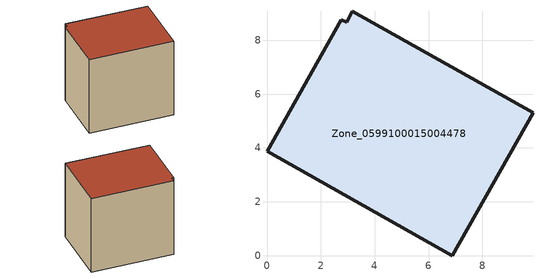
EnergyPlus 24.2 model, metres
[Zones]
Zone_0599100015004478
 floor ground (C_G): 2.95,8.67 3.17,9.07 9.88,5.3 6.89,0 0,3.88 2.76,8.77 z0.83
 wall outside (C_F): 0,3.88 6.89,0 9.88,5.3 3.17,9.07 2.95,8.67 2.76,8.77 0,3.88 z0.83:8.39
 roof outside (C_R): 3.17,9.07 2.95,8.67 2.76,8.77 0,3.88 6.89,0 9.88,5.3 z8.39
[BUILDING]
Pand.0599100015004478: North Axis=0; Terrain=City; Loads Convergence Tolerance Value=0.04; Temperature Convergence Tolerance Value=0.4; Solar Distribution=FullExterior; Maximum Number of Warmup Days=25; Minimum Number of Warmup Days=1
[Site:Location]
Rotterdam.The.Hague.AP_ZH_NLD Design_Conditions: Latitude=51.96; Longitude=4.45; Time Zone=1; Elevation=-4.5
[SITE:GROUNDTEMPERATURE:BUILDINGSURFACE]
18, 18, 18, 18, 18, 18, 18, 18, 18, 18, 18, 18
[MATERIAL] Thermal Absorptance=0.9; Solar Absorptance=0.7; Visible Absorptance=0.7
Name | Roughness | Thickness | Conductivity | Density | Specific Heat
G.TI.1946-1964 | MediumSmooth | 0.15 | 1 | 540 | 1210
F.TI.1946-1964 | Rough | 0.3 | 0.857143 | 1920 | 840
R.TI.1946-1964 | MediumRough | 0.2 | 0.277778 | 1500 | 1000
[CONSTRUCTION]
C_G: G.TI.1946-1964
C_F: F.TI.1946-1964
C_R: R.TI.1946-1964
[ZONE]
Zone_0599100015004478: Type=1; Multiplier=1; Ceiling Height=Autocalculate; Volume=Autocalculate; Floor Area=autocalculate; Part of Total Floor Area=Yes
[ZONEINFILTRATION:DESIGNFLOWRATE]
Infil_Zone_0599100015004478: Zone or ZoneList or Space or SpaceList=Zone_0599100015004478; Schedule=AlwaysOn; Design Flow Rate Calculation Method=Flow/Area; Flow Rate per Floor Area=0.003; Constant Term Coefficient=1; Temperature Term Coefficient=0; Velocity Term Coefficient=0; Velocity Squared Term Coefficient=0
[HVACTEMPLATE:ZONE:IDEALLOADSAIRSYSTEM]
Zone_0599100015004478: Maximum Heating Supply Air Temperature=50; Minimum Cooling Supply Air Temperature=13; Maximum Heating Supply Air Humidity Ratio=0.0156; Minimum Cooling Supply Air Humidity Ratio=0.0077; Heating Limit=NoLimit; Cooling Limit=NoLimit; Dehumidification Control Type=ConstantSensibleHeatRatio; Cooling Sensible Heat Ratio=0.7; Dehumidification Setpoint=60; Humidification Control Type=None; Humidification Setpoint=30; Outdoor Air Method=None; Outdoor Air Flow Rate per Person=0.00944; Outdoor Air Flow Rate per Zone Floor Area=0; Outdoor Air Flow Rate per Zone=0; Demand Controlled Ventilation Type=None; Outdoor Air Economizer Type=NoEconomizer; Heat Recovery Type=None; Sensible Heat Recovery Effectiveness=0.7; Latent Heat Recovery Effectiveness=0.65
[ZONECONTROL:THERMOSTAT]
ThermostatControl_Zone_0599100015004478: Zone or ZoneList=Zone_0599100015004478; Control Type Schedule=DualSetpointControlType; Control 1=Thermostat_Zone_0599100015004478; Temperature Difference Between Cutout And Setpoint=0
[THERMOSTATSETPOINT:DUALSETPOINT]
Thermostat_Zone_0599100015004478: Heating Setpoint Temperature Schedule=HeatingSetpoint_Zone_0599100015004478; Cooling Setpoint Temperature Schedule=CoolingSetpoint_Zone_0599100015004478
[SCHEDULE:COMPACT]
HeatingSetpoint_Zone_0599100015004478: Through: 12/31, For: AllDays, Until: 24:00, 21
CoolingSetpoint_Zone_0599100015004478: Through: 12/31, For: AllDays, Until: 24:00, 24
DualSetpointControlType: Through: 12/31, For: AllDays, Until: 24:00, 4
AlwaysOn: Through: 12/31, For: AllDays, Until: 24:00, 1
